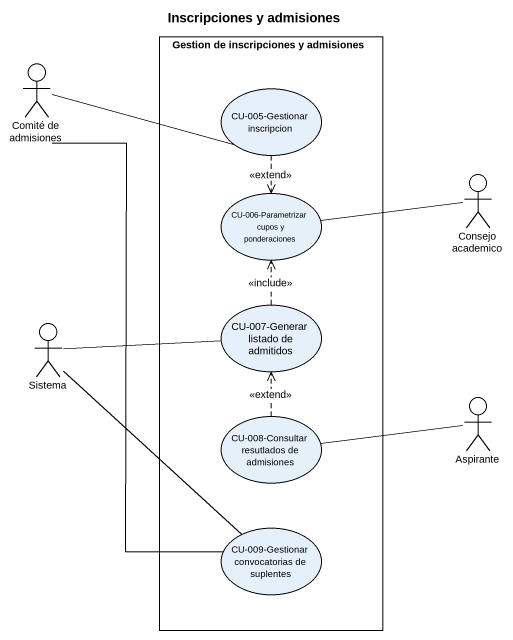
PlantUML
@startuml
title Inscripciones y admisiones
actor "Comité de admisiones" as Comité_de_admisiones
rectangle "Gestion de inscripciones y admisiones" as Gestion_de_inscripciones_y {
  usecase "CU-005-Gestionar inscripcion" as CU_005_Gestionar_inscripcion
  usecase "CU-006-Parametrizar cupos y ponderaciones" as CU_006_Parametrizar_cupos_y
  usecase "CU-007-Generar listado de admitidos" as CU_007_Generar_listado_de
  usecase "CU-008-Consultar resutlados de admisiones" as CU_008_Consultar_resutlados
  usecase "CU-009-Gestionar convocatorias de suplentes" as CU_009_Gestionar
}
actor "Consejo academico" as Consejo_academico
actor Sistema
actor Aspirante
Comité_de_admisiones -right- CU_005_Gestionar_inscripcion
Comité_de_admisiones -- CU_009_Gestionar
CU_005_Gestionar_inscripcion ..> CU_006_Parametrizar_cupos_y : <<extend>>
Consejo_academico -left- CU_006_Parametrizar_cupos_y
Sistema -right- CU_007_Generar_listado_de
Sistema -- CU_009_Gestionar
CU_007_Generar_listado_de .up.> CU_006_Parametrizar_cupos_y : <<include>>
CU_008_Consultar_resutlados .up.> CU_007_Generar_listado_de : <<extend>>
Aspirante -left- CU_008_Consultar_resutlados
@enduml
